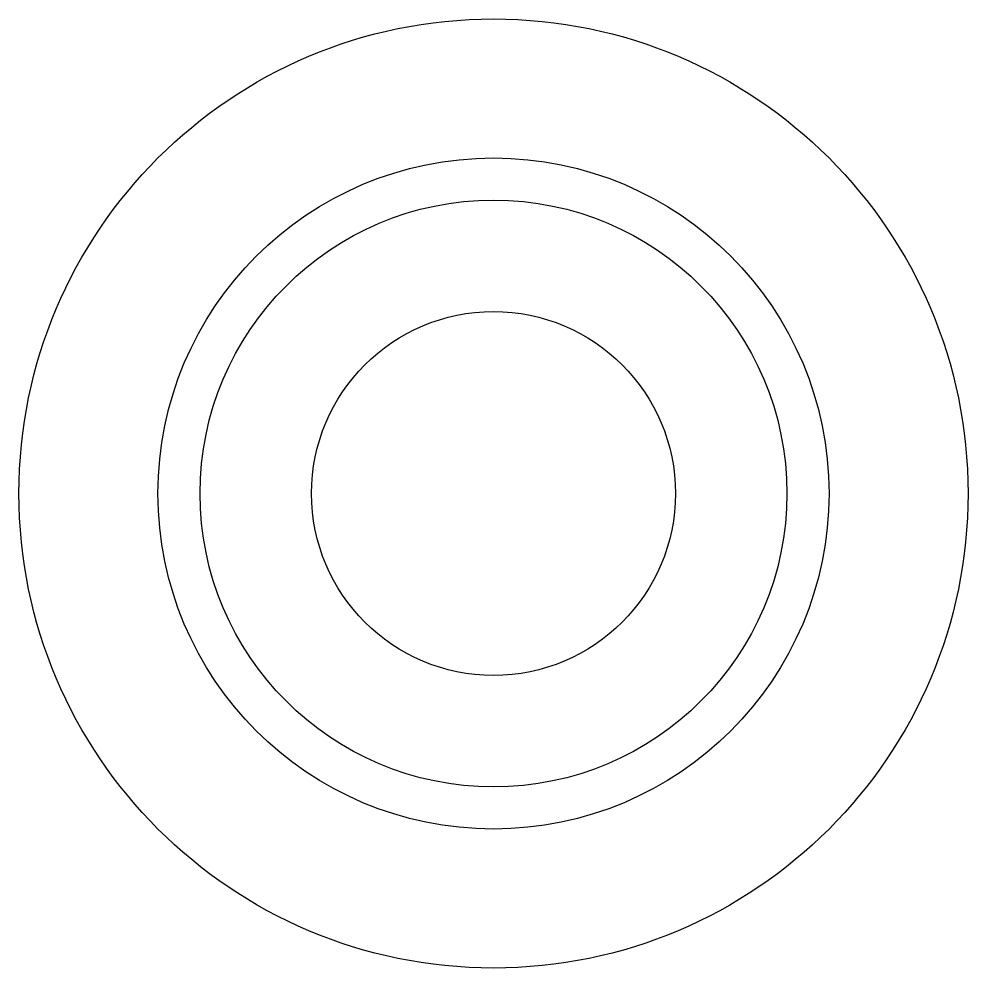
# Model space of a CAD drawing. Header units: millimetres. Extents: x -8.2 to 8.2, y -8.2 to 8.2.
import ezdxf

# ---------------------------------------------------------------- set-up
doc = ezdxf.new("R2010")
doc.units = ezdxf.units.MM
doc.layers.get('0').update_dxf_attribs({"lineweight": 25, "true_color": 0xffffff})
for name, color, linetype, lineweight, true_color in [('capa 1', 7, 'Continuous', 25, 0x000000), ('capa 2', 7, 'Continuous', 25, 0x000000), ('capa 3', 7, 'Continuous', 25, 0x000000)]:
    doc.layers.add(name, color=color, linetype=linetype, lineweight=lineweight, true_color=true_color)

msp = doc.modelspace()

# ---------------------------------------------------------------- linework, layer by layer
msp.add_circle((0, 0), 5.831)
at = {"layer": 'capa 1'}
msp.add_circle((0, 0), 3.162, dxfattribs=at)
at = {"layer": 'capa 2'}
msp.add_circle((0, 0), 8.246, dxfattribs=at)
at = {"layer": 'capa 3'}
msp.add_circle((0, 0), 5.099, dxfattribs=at)

doc.saveas('drawing.dxf')
